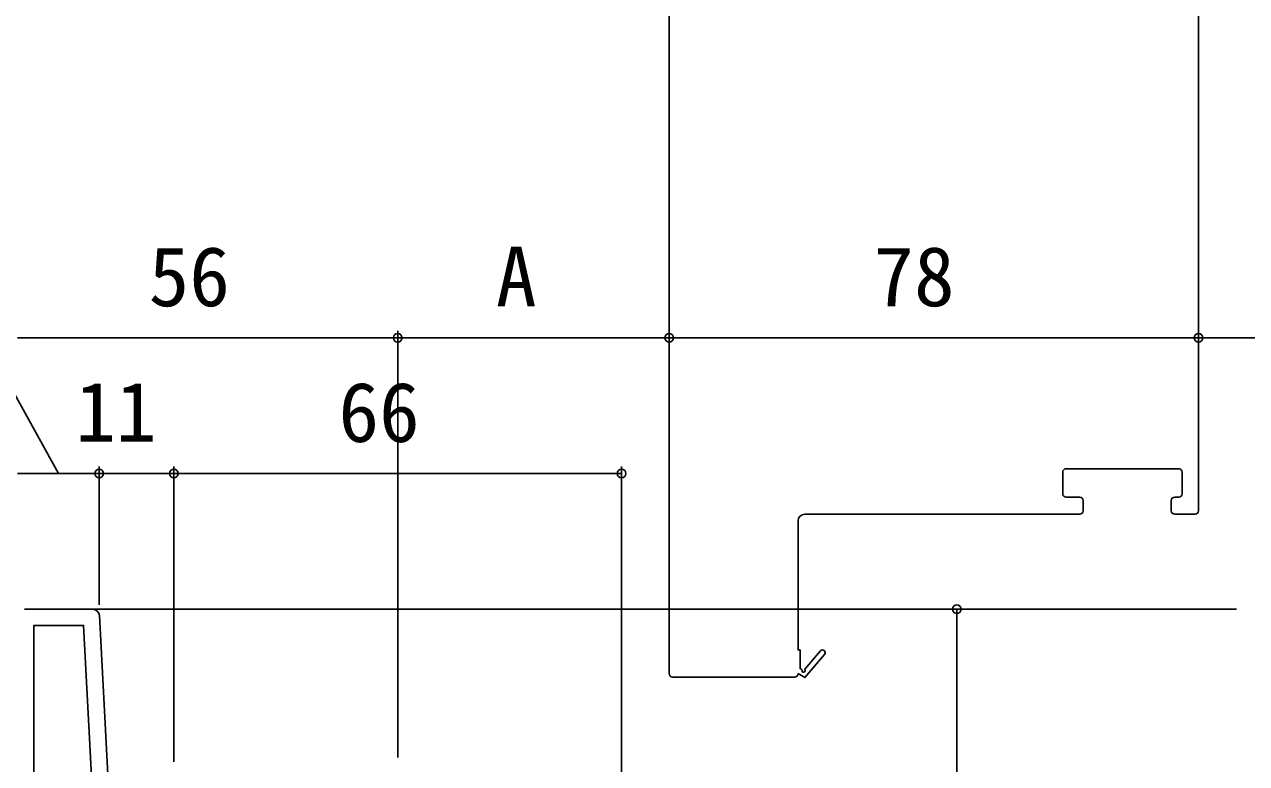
# Model space of a CAD drawing. Units: millimetres, scale not verified. Extents: x -525 to 525, y -783 to 778.
# Drawn here: x -307 to -126.9, y 349.5 to 458.5 of the extents above; entities that cross this region are included whole.
import ezdxf
from ezdxf.enums import TextEntityAlignment as Align

# ---------------------------------------------------------------- set-up
doc = ezdxf.new("R2010")
doc.units = ezdxf.units.MM
doc.header["$LTSCALE"] = 4
for name, color, linetype in [('0-3_YKK_11', 7, 'Continuous'), ('0-5_YKK_12', 2, 'Continuous'), ('0-8_YKK_D', 6, 'Continuous')]:
    doc.layers.add(name, color=color, linetype=linetype)
doc.styles.add('ＭＳ ゴシック', font='')
doc.styles.get('ＭＳ ゴシック').set_extended_font_data('MS Gothic')

msp = doc.modelspace()

# ---------------------------------------------------------------- linework, layer by layer
at = {"layer": '0-3_YKK_11'}
msp.add_line((-296.949, 372.291), (-307, 372.291), dxfattribs=at)
msp.add_lwpolyline([(-279.174, 321.076), (-284.8, 320.083), (-284.8, 324.891), (-279.444, 324.891), (-278.576, 324.349), (-278, 324.668), (-278, 327.291), (-293.642, 327.291), (-295.95, 371.343)], dxfattribs=at)
msp.add_lwpolyline([(-296.045, 327.291), (-298.278, 369.891), (-305.6, 369.891), (-305.6, 327.291)], close=True, dxfattribs=at)
msp.add_arc((-296.949, 371.291), 1, 3.00003, 90, dxfattribs=at)
at = {"layer": '0-5_YKK_12'}
for p, q in [((-212, 362.791), (-212, 595.291)), ((-134, 386.791), (-134, 571.291)), ((-153.5, 392.991), (-136.9, 392.991)), ((-154, 389.291), (-154, 392.491)), ((-136.4, 392.491), (-136.4, 389.291)), ((-151.5, 388.791), (-153.5, 388.791)), ((-151, 386.791), (-151, 388.291)), ((-138, 388.291), (-138, 386.791)), ((-136.9, 388.791), (-137.5, 388.791)), ((-192, 386.291), (-151.5, 386.291)), ((-137.5, 386.291), (-134.5, 386.291)), ((-296.949, 372.291), (-128.41, 372.291)), ((-189.705, 366.15), (-192.016, 363.43)), ((-211.5, 362.291), (-193.5, 362.291))]:
    msp.add_line(p, q, dxfattribs=at)
for points in [[(-192.394, 363.365), (-192.7, 363.541), (-192.7, 366.291), (-193, 366.291), (-193, 385.291)], [(-193, 362.791), (-192, 362.213), (-189.095, 365.632)]]:
    msp.add_lwpolyline(points, dxfattribs=at)
for centre, radius, start, end in [((-153.5, 392.491), 0.5, 90, 180), ((-136.9, 392.491), 0.5, 0, 90), ((-153.5, 389.291), 0.5, 180, 270), ((-136.9, 389.291), 0.5, 270, 0), ((-151.5, 388.291), 0.5, 0, 90), ((-137.5, 388.291), 0.5, 90, 180), ((-192, 385.291), 1, 90, 180), ((-151.5, 386.791), 0.5, 270, 0), ((-137.5, 386.791), 0.5, 180, 270), ((-134.5, 386.791), 0.5, 270, 0), ((-189.4, 365.891), 0.4, 319.64297, 139.64297), ((-211.5, 362.791), 0.5, 180, 270), ((-193.5, 362.791), 0.5, 270, 0), ((-192.178, 363.24), 0.25, 150, 49.64297)]:
    msp.add_arc(centre, radius, start, end, dxfattribs=at)
at = {"layer": '0-8_YKK_D'}
for p, q in [((-252, 350.423), (-252, 413.291)), ((-252, 350.423), (-252, 413.291)), ((-212, 397.358), (-212, 413.291)), ((-212, 393.291), (-212, 413.291)), ((-134, 393.291), (-134, 413.291)), ((-134, 394.291), (-134, 413.291)), ((-308, 412.291), (-252, 412.291)), ((-252, 412.291), (-212, 412.291)), ((-212, 412.291), (-134, 412.291)), ((-14, 412.291), (-134, 412.291)), ((-296, 372.926), (-296, 393.291)), ((-296, 372.926), (-296, 393.291)), ((-285, 349.791), (-285, 393.291)), ((-285, 349.791), (-285, 393.291)), ((-219, 343.342), (-219, 393.291)), ((-308, 392.291), (-296, 392.291)), ((-296, 392.291), (-285, 392.291)), ((-285, 392.291), (-219, 392.291)), ((-169.6, 372.291), (-169.6, 257.291))]:
    msp.add_line(p, q, dxfattribs=at)
msp.add_lwpolyline([(-302, 392.291), (-313.169, 412.45), (-331.897, 412.45)], dxfattribs=at)
for centre in [(-252, 412.291), (-252, 412.291), (-212, 412.291), (-212, 412.291), (-134, 412.291), (-134, 412.291), (-296, 392.291), (-296, 392.291), (-285, 392.291), (-285, 392.291), (-219, 392.291), (-169.6, 372.291)]:
    msp.add_circle(centre, 0.637, dxfattribs=at)

# ---------------------------------------------------------------- texts
at = {"layer": '0-8_YKK_D', "style": 'ＭＳ ゴシック'}
for s, p in [('56', (-288.693, 414.291)), ('A', (-237.523, 414.291)), ('78', (-181.898, 414.291)), ('11', (-299.513, 394.354)), ('66', (-260.727, 394.291))]:
    msp.add_text(s, height=8.798, dxfattribs=at).set_placement(p, align=Align.BOTTOM_LEFT)

doc.saveas('drawing.dxf')
